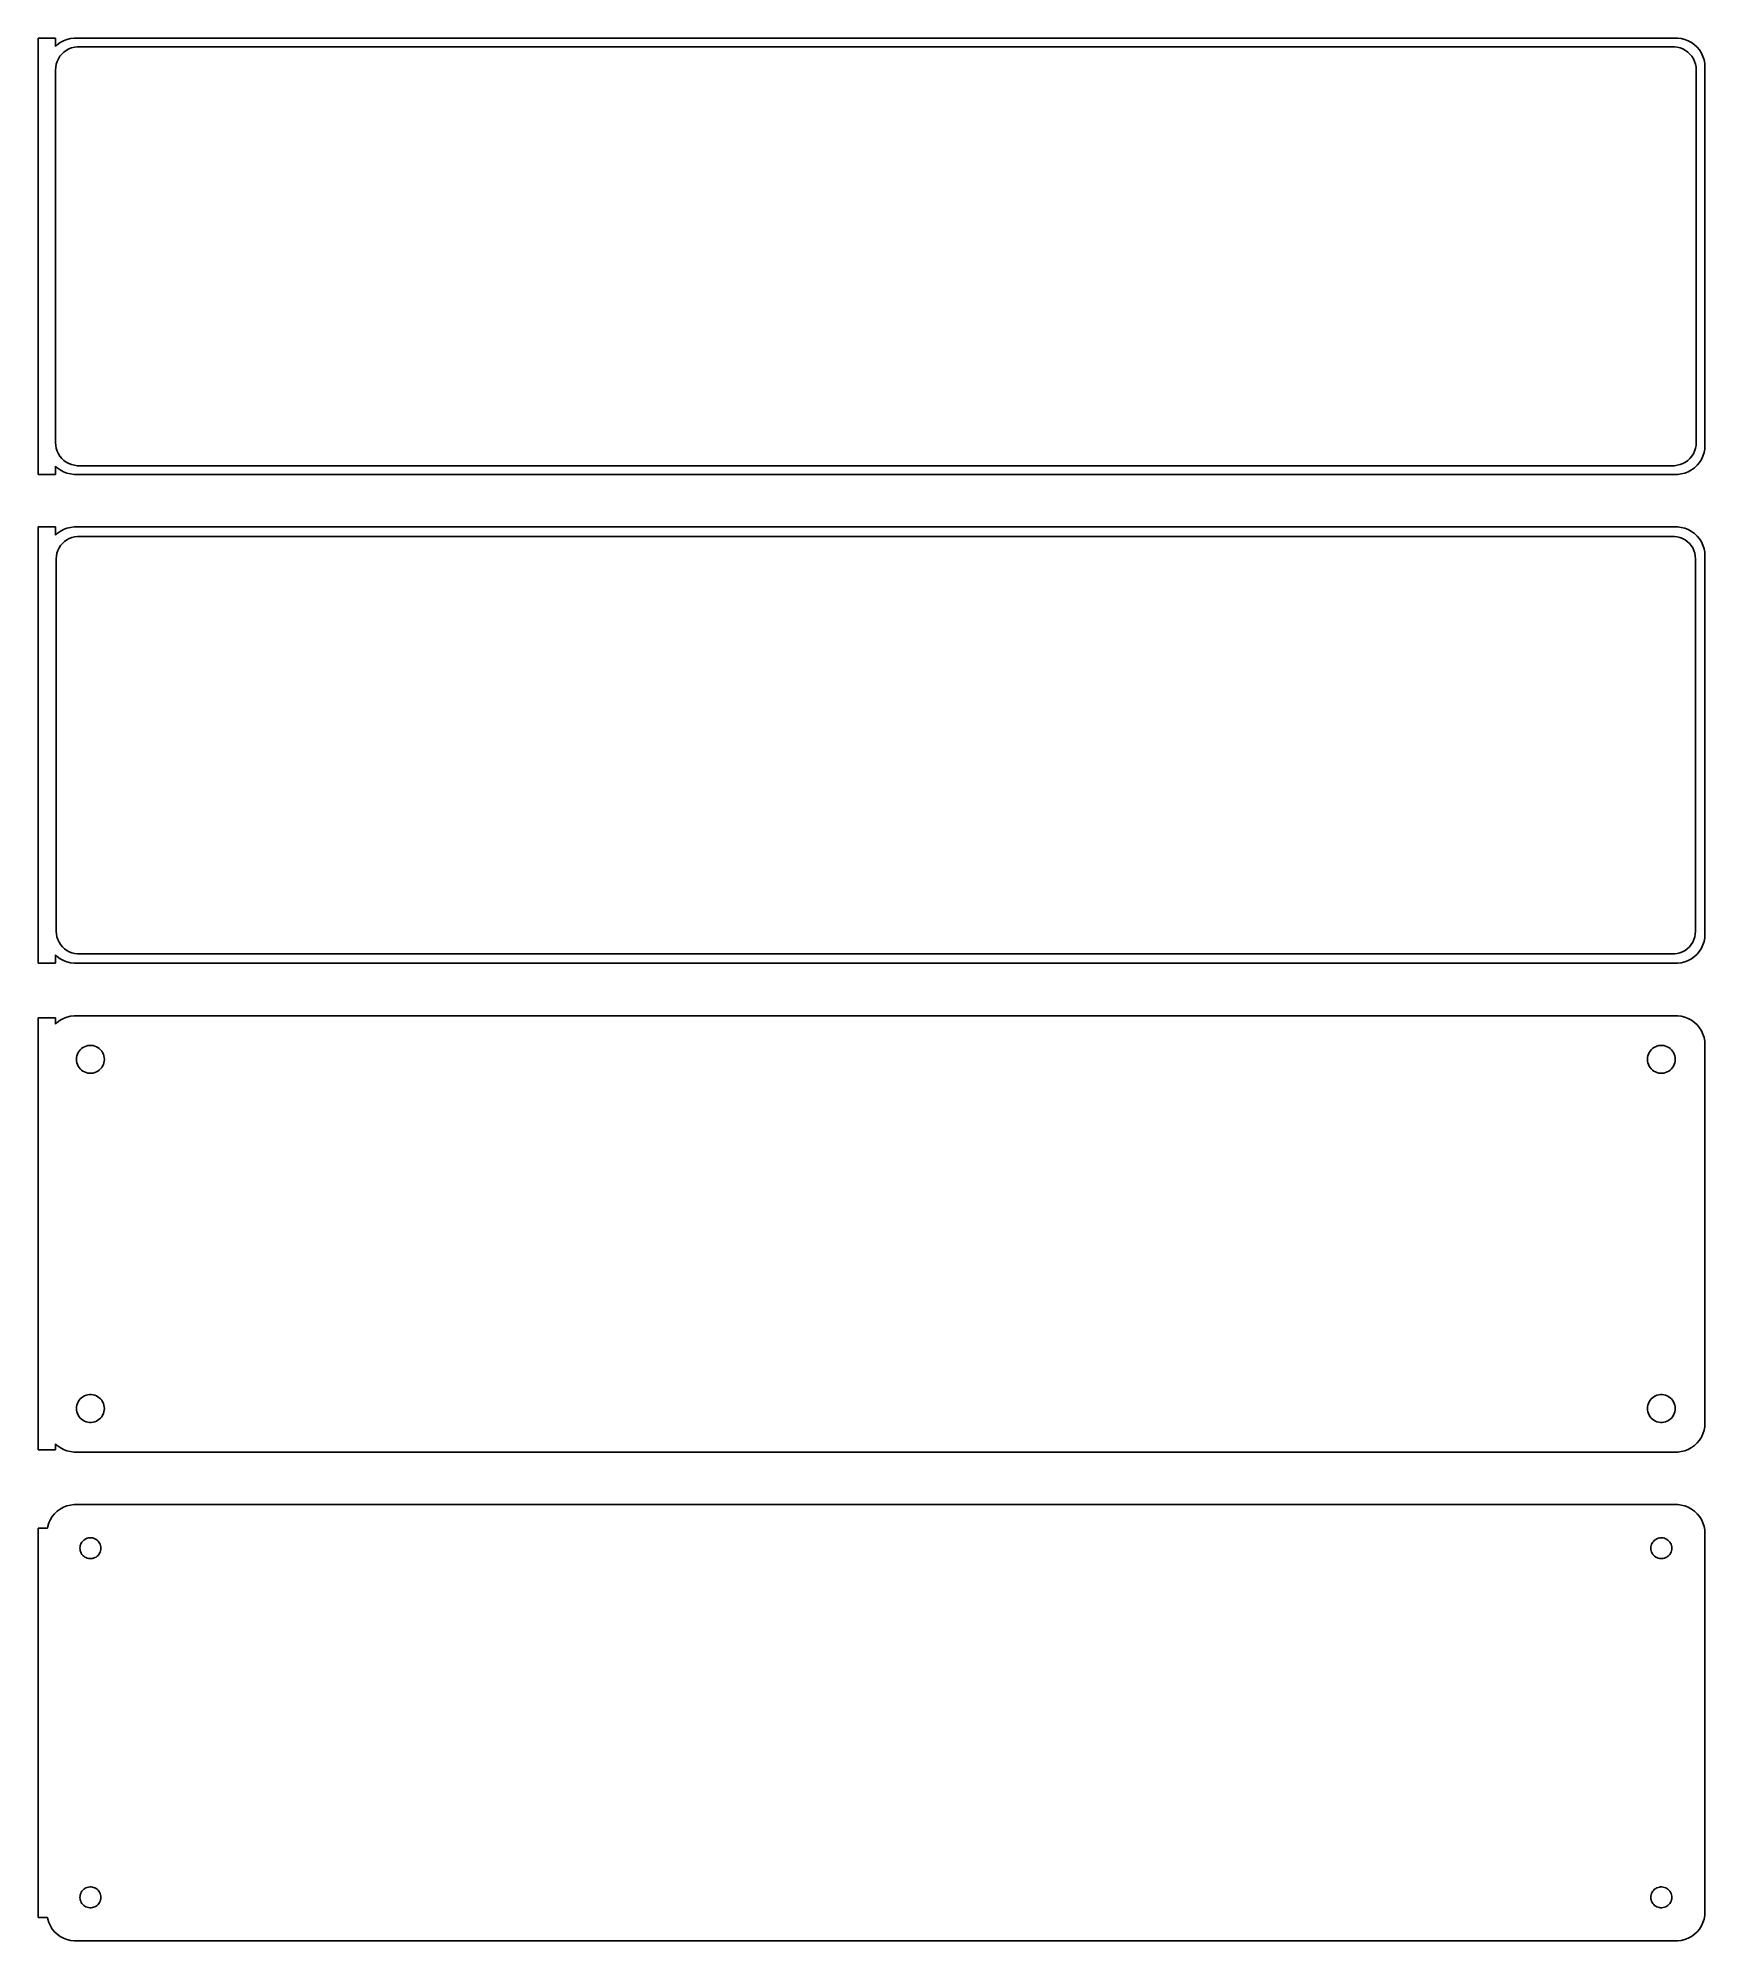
# Model space of a CAD drawing. Header units: metres. Extents: x -144 to 142, y 215 to 541.
import ezdxf

# ---------------------------------------------------------------- set-up
doc = ezdxf.new("R2010")
doc.units = ezdxf.units.M

msp = doc.modelspace()

# ---------------------------------------------------------------- linework, layer by layer
for p, q in [((-141, 541.49), (-144, 541.49)), ((-144, 541.49), (-144, 466.51)), ((-141, 540.059), (-141, 541.49)), ((-140.687, 540.353), (-141, 540.059)), ((-140.179, 540.722), (-140.687, 540.353)), ((-139.629, 541.024), (-140.179, 540.722)), ((-139.045, 541.255), (-139.629, 541.024)), ((-139.143, 539.377), (-138.703, 539.619)), ((-138.437, 541.411), (-139.045, 541.255)), ((-138.703, 539.619), (-138.236, 539.804)), ((-137.814, 541.49), (-138.437, 541.411)), ((-138.236, 539.804), (-137.75, 539.929)), ((137.814, 541.49), (-137.814, 541.49)), ((-137.75, 539.929), (-137.251, 539.992)), ((-137.251, 539.992), (137.251, 539.992)), ((137.251, 539.992), (137.75, 539.929)), ((137.75, 539.929), (138.236, 539.804)), ((138.437, 541.411), (137.814, 541.49)), ((138.236, 539.804), (138.703, 539.619)), ((139.045, 541.255), (138.437, 541.411)), ((138.703, 539.619), (139.143, 539.377)), ((139.629, 541.024), (139.045, 541.255)), ((140.179, 540.722), (139.629, 541.024)), ((140.687, 540.353), (140.179, 540.722)), ((141.145, 539.923), (140.687, 540.353)), ((141.545, 539.439), (141.145, 539.923)), ((-141, 536), (-140.968, 536.501)), ((-140.968, 536.501), (-140.874, 536.995)), ((-140.874, 536.995), (-140.719, 537.472)), ((-140.719, 537.472), (-140.505, 537.927)), ((-140.505, 537.927), (-140.236, 538.351)), ((-140.236, 538.351), (-139.916, 538.738)), ((-139.916, 538.738), (-139.55, 539.082)), ((-139.55, 539.082), (-139.143, 539.377)), ((139.143, 539.377), (139.55, 539.082)), ((139.55, 539.082), (139.916, 538.738)), ((139.916, 538.738), (140.236, 538.351)), ((140.236, 538.351), (140.505, 537.927)), ((140.505, 537.927), (140.719, 537.472)), ((140.719, 537.472), (140.874, 536.995)), ((140.874, 536.995), (140.968, 536.501)), ((140.968, 536.501), (141, 536)), ((141.882, 538.909), (141.545, 539.439)), ((142.149, 538.341), (141.882, 538.909)), ((142.343, 537.743), (142.149, 538.341)), ((142.461, 537.127), (142.343, 537.743)), ((142.5, 536.5), (142.461, 537.127)), ((142.5, 471.5), (142.5, 536.5)), ((-141, 472), (-141, 536)), ((141, 536), (141, 472)), ((-140.968, 471.499), (-141, 472)), ((-140.874, 471.005), (-140.968, 471.499)), ((-140.719, 470.528), (-140.874, 471.005)), ((140.874, 471.005), (140.719, 470.528)), ((140.968, 471.499), (140.874, 471.005)), ((141, 472), (140.968, 471.499)), ((142.343, 470.257), (142.461, 470.873)), ((142.461, 470.873), (142.5, 471.5)), ((-141, 467.941), (-140.687, 467.647)), ((-141, 466.51), (-141, 467.941)), ((-140.505, 470.073), (-140.719, 470.528)), ((-140.687, 467.647), (-140.179, 467.278)), ((-140.236, 469.649), (-140.505, 470.073)), ((-139.916, 469.262), (-140.236, 469.649)), ((-139.55, 468.918), (-139.916, 469.262)), ((-139.143, 468.623), (-139.55, 468.918)), ((-138.703, 468.381), (-139.143, 468.623)), ((-138.236, 468.196), (-138.703, 468.381)), ((-137.75, 468.071), (-138.236, 468.196)), ((-137.251, 468.008), (-137.75, 468.071)), ((137.251, 468.008), (-137.251, 468.008)), ((137.75, 468.071), (137.251, 468.008)), ((138.236, 468.196), (137.75, 468.071)), ((138.703, 468.381), (138.236, 468.196)), ((139.143, 468.623), (138.703, 468.381)), ((139.55, 468.918), (139.143, 468.623)), ((139.916, 469.262), (139.55, 468.918)), ((140.236, 469.649), (139.916, 469.262)), ((140.179, 467.278), (140.687, 467.647)), ((140.505, 470.073), (140.236, 469.649)), ((140.719, 470.528), (140.505, 470.073)), ((140.687, 467.647), (141.145, 468.077)), ((141.145, 468.077), (141.545, 468.561)), ((141.545, 468.561), (141.882, 469.091)), ((141.882, 469.091), (142.149, 469.659)), ((142.149, 469.659), (142.343, 470.257)), ((-144, 466.51), (-141, 466.51)), ((-140.179, 467.278), (-139.629, 466.976)), ((-139.629, 466.976), (-139.045, 466.745)), ((-139.045, 466.745), (-138.437, 466.589)), ((-138.437, 466.589), (-137.814, 466.51)), ((-137.814, 466.51), (137.814, 466.51)), ((137.814, 466.51), (138.437, 466.589)), ((138.437, 466.589), (139.045, 466.745)), ((139.045, 466.745), (139.629, 466.976)), ((139.629, 466.976), (140.179, 467.278)), ((-141, 457.49), (-144, 457.49)), ((-144, 457.49), (-144, 382.51)), ((-141, 456.059), (-141, 457.49)), ((-140.687, 456.353), (-141, 456.059)), ((-140.179, 456.722), (-140.687, 456.353)), ((-139.629, 457.024), (-140.179, 456.722)), ((-140.133, 454.276), (-139.823, 454.651)), ((-139.823, 454.651), (-139.469, 454.984)), ((-139.045, 457.255), (-139.629, 457.024)), ((-139.469, 454.984), (-139.075, 455.27)), ((-139.075, 455.27), (-138.649, 455.504)), ((-138.437, 457.411), (-139.045, 457.255)), ((-138.649, 455.504), (-138.197, 455.683)), ((-137.814, 457.49), (-138.437, 457.411)), ((-138.197, 455.683), (-137.726, 455.804)), ((137.814, 457.49), (-137.814, 457.49)), ((-137.726, 455.804), (-137.243, 455.865)), ((-137.243, 455.865), (137.243, 455.865)), ((137.243, 455.865), (137.726, 455.804)), ((137.726, 455.804), (138.197, 455.683)), ((138.437, 457.411), (137.814, 457.49)), ((138.197, 455.683), (138.649, 455.504)), ((139.045, 457.255), (138.437, 457.411)), ((138.649, 455.504), (139.075, 455.27)), ((139.629, 457.024), (139.045, 457.255)), ((139.075, 455.27), (139.469, 454.984)), ((139.469, 454.984), (139.823, 454.651)), ((140.179, 456.722), (139.629, 457.024)), ((139.823, 454.651), (140.133, 454.276)), ((140.687, 456.353), (140.179, 456.722)), ((141.145, 455.923), (140.687, 456.353)), ((141.545, 455.439), (141.145, 455.923)), ((141.882, 454.909), (141.545, 455.439)), ((142.149, 454.341), (141.882, 454.909)), ((-140.873, 452), (-140.842, 452.485)), ((-140.873, 388), (-140.873, 452)), ((-140.842, 452.485), (-140.751, 452.963)), ((-140.751, 452.963), (-140.601, 453.426)), ((-140.601, 453.426), (-140.394, 453.866)), ((-140.394, 453.866), (-140.133, 454.276)), ((140.133, 454.276), (140.394, 453.866)), ((140.394, 453.866), (140.601, 453.426)), ((140.601, 453.426), (140.751, 452.963)), ((140.751, 452.963), (140.842, 452.485)), ((140.842, 452.485), (140.873, 452)), ((140.873, 452), (140.873, 388)), ((142.343, 453.743), (142.149, 454.341)), ((142.461, 453.127), (142.343, 453.743)), ((142.5, 452.5), (142.461, 453.127)), ((142.5, 387.5), (142.5, 452.5)), ((-140.842, 387.515), (-140.873, 388)), ((-140.751, 387.037), (-140.842, 387.515)), ((-140.601, 386.574), (-140.751, 387.037)), ((-140.394, 386.134), (-140.601, 386.574)), ((-140.133, 385.724), (-140.394, 386.134)), ((140.394, 386.134), (140.133, 385.724)), ((140.601, 386.574), (140.394, 386.134)), ((140.751, 387.037), (140.601, 386.574)), ((140.842, 387.515), (140.751, 387.037)), ((140.873, 388), (140.842, 387.515)), ((142.149, 385.659), (142.343, 386.257)), ((142.343, 386.257), (142.461, 386.873)), ((142.461, 386.873), (142.5, 387.5)), ((-141, 383.941), (-140.687, 383.647)), ((-141, 382.51), (-141, 383.941)), ((-140.687, 383.647), (-140.179, 383.278)), ((-140.179, 383.278), (-139.629, 382.976)), ((-139.823, 385.349), (-140.133, 385.724)), ((-139.469, 385.016), (-139.823, 385.349)), ((-139.629, 382.976), (-139.045, 382.745)), ((-139.075, 384.73), (-139.469, 385.016)), ((-138.649, 384.496), (-139.075, 384.73)), ((-139.045, 382.745), (-138.437, 382.589)), ((-138.197, 384.317), (-138.649, 384.496)), ((-138.437, 382.589), (-137.814, 382.51)), ((-137.726, 384.196), (-138.197, 384.317)), ((-137.243, 384.135), (-137.726, 384.196)), ((137.243, 384.135), (-137.243, 384.135)), ((137.726, 384.196), (137.243, 384.135)), ((138.197, 384.317), (137.726, 384.196)), ((137.814, 382.51), (138.437, 382.589)), ((138.649, 384.496), (138.197, 384.317)), ((138.437, 382.589), (139.045, 382.745)), ((139.075, 384.73), (138.649, 384.496)), ((139.045, 382.745), (139.629, 382.976)), ((139.469, 385.016), (139.075, 384.73)), ((139.823, 385.349), (139.469, 385.016)), ((139.629, 382.976), (140.179, 383.278)), ((140.133, 385.724), (139.823, 385.349)), ((140.179, 383.278), (140.687, 383.647)), ((140.687, 383.647), (141.145, 384.077)), ((141.145, 384.077), (141.545, 384.561)), ((141.545, 384.561), (141.882, 385.091)), ((141.882, 385.091), (142.149, 385.659)), ((-144, 382.51), (-141, 382.51)), ((-137.814, 382.51), (137.814, 382.51)), ((-141, 373.115), (-144, 373.115)), ((-144, 373.115), (-144, 298.885)), ((-141, 372.059), (-141, 373.115)), ((-139.629, 373.024), (-140.179, 372.722)), ((-139.045, 373.255), (-139.629, 373.024)), ((-138.437, 373.411), (-139.045, 373.255)), ((-137.814, 373.49), (-138.437, 373.411)), ((137.814, 373.49), (-137.814, 373.49)), ((138.437, 373.411), (137.814, 373.49)), ((139.045, 373.255), (138.437, 373.411)), ((139.629, 373.024), (139.045, 373.255)), ((140.179, 372.722), (139.629, 373.024)), ((-140.687, 372.353), (-141, 372.059)), ((-140.179, 372.722), (-140.687, 372.353)), ((140.687, 372.353), (140.179, 372.722)), ((141.145, 371.923), (140.687, 372.353)), ((141.545, 371.439), (141.145, 371.923)), ((141.882, 370.909), (141.545, 371.439)), ((142.149, 370.341), (141.882, 370.909)), ((142.343, 369.743), (142.149, 370.341)), ((142.461, 369.127), (142.343, 369.743)), ((-137.4, 366), (-137.381, 366.301)), ((-137.381, 366.301), (-137.325, 366.597)), ((-137.325, 366.597), (-137.231, 366.883)), ((-137.231, 366.883), (-137.103, 367.156)), ((-137.103, 367.156), (-136.942, 367.411)), ((-136.942, 367.411), (-136.75, 367.643)), ((-136.75, 367.643), (-136.53, 367.849)), ((-136.53, 367.849), (-136.286, 368.026)), ((-136.286, 368.026), (-136.022, 368.172)), ((-136.022, 368.172), (-135.742, 368.283)), ((-135.742, 368.283), (-135.45, 368.357)), ((-135.45, 368.357), (-135.151, 368.395)), ((-135.151, 368.395), (-134.849, 368.395)), ((-134.849, 368.395), (-134.55, 368.357)), ((-134.55, 368.357), (-134.258, 368.283)), ((-134.258, 368.283), (-133.978, 368.172)), ((-133.978, 368.172), (-133.714, 368.026)), ((-133.714, 368.026), (-133.47, 367.849)), ((-133.47, 367.849), (-133.25, 367.643)), ((-133.25, 367.643), (-133.058, 367.411)), ((-133.058, 367.411), (-132.897, 367.156)), ((-132.897, 367.156), (-132.769, 366.883)), ((-132.769, 366.883), (-132.675, 366.597)), ((-132.675, 366.597), (-132.619, 366.301)), ((-132.619, 366.301), (-132.6, 366)), ((132.6, 366), (132.619, 366.301)), ((132.619, 366.301), (132.675, 366.597)), ((132.675, 366.597), (132.769, 366.883)), ((132.769, 366.883), (132.897, 367.156)), ((132.897, 367.156), (133.058, 367.411)), ((133.058, 367.411), (133.25, 367.643)), ((133.25, 367.643), (133.47, 367.849)), ((133.47, 367.849), (133.714, 368.026)), ((133.714, 368.026), (133.978, 368.172)), ((133.978, 368.172), (134.258, 368.283)), ((134.258, 368.283), (134.55, 368.357)), ((134.55, 368.357), (134.849, 368.395)), ((134.849, 368.395), (135.151, 368.395)), ((135.151, 368.395), (135.45, 368.357)), ((135.45, 368.357), (135.742, 368.283)), ((135.742, 368.283), (136.022, 368.172)), ((136.022, 368.172), (136.286, 368.026)), ((136.286, 368.026), (136.53, 367.849)), ((136.53, 367.849), (136.75, 367.643)), ((136.75, 367.643), (136.942, 367.411)), ((136.942, 367.411), (137.103, 367.156)), ((137.103, 367.156), (137.231, 366.883)), ((137.231, 366.883), (137.325, 366.597)), ((137.325, 366.597), (137.381, 366.301)), ((137.381, 366.301), (137.4, 366)), ((142.5, 368.5), (142.461, 369.127)), ((142.5, 303.5), (142.5, 368.5)), ((-137.381, 365.699), (-137.4, 366)), ((-137.325, 365.403), (-137.381, 365.699)), ((-137.231, 365.117), (-137.325, 365.403)), ((-137.103, 364.844), (-137.231, 365.117)), ((-136.942, 364.589), (-137.103, 364.844)), ((-136.75, 364.357), (-136.942, 364.589)), ((-136.53, 364.151), (-136.75, 364.357)), ((-136.286, 363.974), (-136.53, 364.151)), ((-136.022, 363.828), (-136.286, 363.974)), ((-135.742, 363.717), (-136.022, 363.828)), ((-135.45, 363.643), (-135.742, 363.717)), ((-135.151, 363.605), (-135.45, 363.643)), ((-134.849, 363.605), (-135.151, 363.605)), ((-134.55, 363.643), (-134.849, 363.605)), ((-134.258, 363.717), (-134.55, 363.643)), ((-133.978, 363.828), (-134.258, 363.717)), ((-133.714, 363.974), (-133.978, 363.828)), ((-133.47, 364.151), (-133.714, 363.974)), ((-133.25, 364.357), (-133.47, 364.151)), ((-133.058, 364.589), (-133.25, 364.357)), ((-132.897, 364.844), (-133.058, 364.589)), ((-132.769, 365.117), (-132.897, 364.844)), ((-132.675, 365.403), (-132.769, 365.117)), ((-132.619, 365.699), (-132.675, 365.403)), ((-132.6, 366), (-132.619, 365.699)), ((132.619, 365.699), (132.6, 366)), ((132.675, 365.403), (132.619, 365.699)), ((132.769, 365.117), (132.675, 365.403)), ((132.897, 364.844), (132.769, 365.117)), ((133.058, 364.589), (132.897, 364.844)), ((133.25, 364.357), (133.058, 364.589)), ((133.47, 364.151), (133.25, 364.357)), ((133.714, 363.974), (133.47, 364.151)), ((133.978, 363.828), (133.714, 363.974)), ((134.258, 363.717), (133.978, 363.828)), ((134.55, 363.643), (134.258, 363.717)), ((134.849, 363.605), (134.55, 363.643)), ((135.151, 363.605), (134.849, 363.605)), ((135.45, 363.643), (135.151, 363.605)), ((135.742, 363.717), (135.45, 363.643)), ((136.022, 363.828), (135.742, 363.717)), ((136.286, 363.974), (136.022, 363.828)), ((136.53, 364.151), (136.286, 363.974)), ((136.75, 364.357), (136.53, 364.151)), ((136.942, 364.589), (136.75, 364.357)), ((137.103, 364.844), (136.942, 364.589)), ((137.231, 365.117), (137.103, 364.844)), ((137.325, 365.403), (137.231, 365.117)), ((137.381, 365.699), (137.325, 365.403)), ((137.4, 366), (137.381, 365.699)), ((-137.103, 307.156), (-136.942, 307.411)), ((-136.942, 307.411), (-136.75, 307.643)), ((-136.75, 307.643), (-136.53, 307.849)), ((-136.53, 307.849), (-136.286, 308.026)), ((-136.286, 308.026), (-136.022, 308.172)), ((-136.022, 308.172), (-135.742, 308.283)), ((-135.742, 308.283), (-135.45, 308.357)), ((-135.45, 308.357), (-135.151, 308.395)), ((-135.151, 308.395), (-134.849, 308.395)), ((-134.849, 308.395), (-134.55, 308.357)), ((-134.55, 308.357), (-134.258, 308.283)), ((-134.258, 308.283), (-133.978, 308.172)), ((-133.978, 308.172), (-133.714, 308.026)), ((-133.714, 308.026), (-133.47, 307.849)), ((-133.47, 307.849), (-133.25, 307.643)), ((-133.25, 307.643), (-133.058, 307.411)), ((-133.058, 307.411), (-132.897, 307.156)), ((132.897, 307.156), (133.058, 307.411)), ((133.058, 307.411), (133.25, 307.643)), ((133.25, 307.643), (133.47, 307.849)), ((133.47, 307.849), (133.714, 308.026)), ((133.714, 308.026), (133.978, 308.172)), ((133.978, 308.172), (134.258, 308.283)), ((134.258, 308.283), (134.55, 308.357)), ((134.55, 308.357), (134.849, 308.395)), ((134.849, 308.395), (135.151, 308.395)), ((135.151, 308.395), (135.45, 308.357)), ((135.45, 308.357), (135.742, 308.283)), ((135.742, 308.283), (136.022, 308.172)), ((136.022, 308.172), (136.286, 308.026)), ((136.286, 308.026), (136.53, 307.849)), ((136.53, 307.849), (136.75, 307.643)), ((136.75, 307.643), (136.942, 307.411)), ((136.942, 307.411), (137.103, 307.156)), ((-137.4, 306), (-137.381, 306.301)), ((-137.381, 305.699), (-137.4, 306)), ((-137.381, 306.301), (-137.325, 306.597)), ((-137.325, 305.403), (-137.381, 305.699)), ((-137.325, 306.597), (-137.231, 306.883)), ((-137.231, 305.117), (-137.325, 305.403)), ((-137.231, 306.883), (-137.103, 307.156)), ((-137.103, 304.844), (-137.231, 305.117)), ((-136.942, 304.589), (-137.103, 304.844)), ((-136.75, 304.357), (-136.942, 304.589)), ((-136.53, 304.151), (-136.75, 304.357)), ((-136.286, 303.974), (-136.53, 304.151)), ((-133.47, 304.151), (-133.714, 303.974)), ((-133.25, 304.357), (-133.47, 304.151)), ((-133.058, 304.589), (-133.25, 304.357)), ((-132.897, 304.844), (-133.058, 304.589)), ((-132.897, 307.156), (-132.769, 306.883)), ((-132.769, 305.117), (-132.897, 304.844)), ((-132.769, 306.883), (-132.675, 306.597)), ((-132.675, 305.403), (-132.769, 305.117)), ((-132.675, 306.597), (-132.619, 306.301)), ((-132.619, 305.699), (-132.675, 305.403)), ((-132.619, 306.301), (-132.6, 306)), ((-132.6, 306), (-132.619, 305.699)), ((132.6, 306), (132.619, 306.301)), ((132.619, 305.699), (132.6, 306)), ((132.619, 306.301), (132.675, 306.597)), ((132.675, 305.403), (132.619, 305.699)), ((132.675, 306.597), (132.769, 306.883)), ((132.769, 305.117), (132.675, 305.403)), ((132.769, 306.883), (132.897, 307.156)), ((132.897, 304.844), (132.769, 305.117)), ((133.058, 304.589), (132.897, 304.844)), ((133.25, 304.357), (133.058, 304.589)), ((133.47, 304.151), (133.25, 304.357)), ((133.714, 303.974), (133.47, 304.151)), ((136.53, 304.151), (136.286, 303.974)), ((136.75, 304.357), (136.53, 304.151)), ((136.942, 304.589), (136.75, 304.357)), ((137.103, 304.844), (136.942, 304.589)), ((137.103, 307.156), (137.231, 306.883)), ((137.231, 305.117), (137.103, 304.844)), ((137.231, 306.883), (137.325, 306.597)), ((137.325, 305.403), (137.231, 305.117)), ((137.325, 306.597), (137.381, 306.301)), ((137.381, 305.699), (137.325, 305.403)), ((137.381, 306.301), (137.4, 306)), ((137.4, 306), (137.381, 305.699)), ((-136.022, 303.828), (-136.286, 303.974)), ((-135.742, 303.717), (-136.022, 303.828)), ((-135.45, 303.643), (-135.742, 303.717)), ((-135.151, 303.605), (-135.45, 303.643)), ((-134.849, 303.605), (-135.151, 303.605)), ((-134.55, 303.643), (-134.849, 303.605)), ((-134.258, 303.717), (-134.55, 303.643)), ((-133.978, 303.828), (-134.258, 303.717)), ((-133.714, 303.974), (-133.978, 303.828)), ((133.978, 303.828), (133.714, 303.974)), ((134.258, 303.717), (133.978, 303.828)), ((134.55, 303.643), (134.258, 303.717)), ((134.849, 303.605), (134.55, 303.643)), ((135.151, 303.605), (134.849, 303.605)), ((135.45, 303.643), (135.151, 303.605)), ((135.742, 303.717), (135.45, 303.643)), ((136.022, 303.828), (135.742, 303.717)), ((136.286, 303.974), (136.022, 303.828)), ((141.545, 300.561), (141.882, 301.091)), ((141.882, 301.091), (142.149, 301.659)), ((142.149, 301.659), (142.343, 302.257)), ((142.343, 302.257), (142.461, 302.873)), ((142.461, 302.873), (142.5, 303.5)), ((-144, 298.885), (-141, 298.885)), ((-141, 298.885), (-141, 299.941)), ((-141, 299.941), (-140.687, 299.647)), ((-140.687, 299.647), (-140.179, 299.278)), ((-140.179, 299.278), (-139.629, 298.976)), ((-139.629, 298.976), (-139.045, 298.745)), ((-139.045, 298.745), (-138.437, 298.589)), ((-138.437, 298.589), (-137.814, 298.51)), ((-137.814, 298.51), (137.814, 298.51)), ((137.814, 298.51), (138.437, 298.589)), ((138.437, 298.589), (139.045, 298.745)), ((139.045, 298.745), (139.629, 298.976)), ((139.629, 298.976), (140.179, 299.278)), ((140.179, 299.278), (140.687, 299.647)), ((140.687, 299.647), (141.145, 300.077)), ((141.145, 300.077), (141.545, 300.561)), ((-141.145, 287.923), (-141.545, 287.439)), ((-140.687, 288.353), (-141.145, 287.923)), ((-140.179, 288.722), (-140.687, 288.353)), ((-139.629, 289.024), (-140.179, 288.722)), ((-139.045, 289.255), (-139.629, 289.024)), ((-138.437, 289.411), (-139.045, 289.255)), ((-137.814, 289.49), (-138.437, 289.411)), ((137.814, 289.49), (-137.814, 289.49)), ((138.437, 289.411), (137.814, 289.49)), ((139.045, 289.255), (138.437, 289.411)), ((139.629, 289.024), (139.045, 289.255)), ((140.179, 288.722), (139.629, 289.024)), ((140.687, 288.353), (140.179, 288.722)), ((141.145, 287.923), (140.687, 288.353)), ((141.545, 287.439), (141.145, 287.923)), ((-142.4, 285.444), (-144, 285.444)), ((-144, 285.444), (-144, 218.556)), ((-142.343, 285.743), (-142.4, 285.444)), ((-142.149, 286.341), (-142.343, 285.743)), ((-141.882, 286.909), (-142.149, 286.341)), ((-141.545, 287.439), (-141.882, 286.909)), ((141.882, 286.909), (141.545, 287.439)), ((142.149, 286.341), (141.882, 286.909)), ((142.343, 285.743), (142.149, 286.341)), ((142.461, 285.127), (142.343, 285.743)), ((142.5, 284.5), (142.461, 285.127)), ((142.5, 219.5), (142.5, 284.5)), ((-136.8, 282), (-136.786, 282.226)), ((-136.786, 281.774), (-136.8, 282)), ((-136.786, 282.226), (-136.743, 282.448)), ((-136.743, 281.552), (-136.786, 281.774)), ((-136.743, 282.448), (-136.674, 282.663)), ((-136.674, 281.337), (-136.743, 281.552)), ((-136.674, 282.663), (-136.577, 282.867)), ((-136.577, 281.133), (-136.674, 281.337)), ((-136.577, 282.867), (-136.456, 283.058)), ((-136.456, 283.058), (-136.312, 283.232)), ((-136.312, 283.232), (-136.147, 283.387)), ((-136.147, 283.387), (-135.964, 283.52)), ((-135.964, 283.52), (-135.766, 283.629)), ((-135.766, 283.629), (-135.556, 283.712)), ((-135.556, 283.712), (-135.337, 283.768)), ((-135.337, 283.768), (-135.113, 283.796)), ((-135.113, 283.796), (-134.887, 283.796)), ((-134.887, 283.796), (-134.663, 283.768)), ((-134.663, 283.768), (-134.444, 283.712)), ((-134.444, 283.712), (-134.234, 283.629)), ((-134.234, 283.629), (-134.036, 283.52)), ((-134.036, 283.52), (-133.853, 283.387)), ((-133.853, 283.387), (-133.688, 283.232)), ((-133.688, 283.232), (-133.544, 283.058)), ((-133.544, 283.058), (-133.423, 282.867)), ((-133.423, 282.867), (-133.326, 282.663)), ((-133.326, 281.337), (-133.423, 281.133)), ((-133.326, 282.663), (-133.257, 282.448)), ((-133.257, 281.552), (-133.326, 281.337)), ((-133.257, 282.448), (-133.214, 282.226)), ((-133.214, 281.774), (-133.257, 281.552)), ((-133.214, 282.226), (-133.2, 282)), ((-133.2, 282), (-133.214, 281.774)), ((133.2, 282), (133.214, 282.226)), ((133.214, 281.774), (133.2, 282)), ((133.214, 282.226), (133.257, 282.448)), ((133.257, 281.552), (133.214, 281.774)), ((133.257, 282.448), (133.326, 282.663)), ((133.326, 281.337), (133.257, 281.552)), ((133.326, 282.663), (133.423, 282.867)), ((133.423, 281.133), (133.326, 281.337)), ((133.423, 282.867), (133.544, 283.058)), ((133.544, 283.058), (133.688, 283.232)), ((133.688, 283.232), (133.853, 283.387)), ((133.853, 283.387), (134.036, 283.52)), ((134.036, 283.52), (134.234, 283.629)), ((134.234, 283.629), (134.444, 283.712)), ((134.444, 283.712), (134.663, 283.768)), ((134.663, 283.768), (134.887, 283.796)), ((134.887, 283.796), (135.113, 283.796)), ((135.113, 283.796), (135.337, 283.768)), ((135.337, 283.768), (135.556, 283.712)), ((135.556, 283.712), (135.766, 283.629)), ((135.766, 283.629), (135.964, 283.52)), ((135.964, 283.52), (136.147, 283.387)), ((136.147, 283.387), (136.312, 283.232)), ((136.312, 283.232), (136.456, 283.058)), ((136.456, 283.058), (136.577, 282.867)), ((136.577, 282.867), (136.674, 282.663)), ((136.674, 281.337), (136.577, 281.133)), ((136.674, 282.663), (136.743, 282.448)), ((136.743, 281.552), (136.674, 281.337)), ((136.743, 282.448), (136.786, 282.226)), ((136.786, 281.774), (136.743, 281.552)), ((136.786, 282.226), (136.8, 282)), ((136.8, 282), (136.786, 281.774)), ((-136.456, 280.942), (-136.577, 281.133)), ((-136.312, 280.768), (-136.456, 280.942)), ((-136.147, 280.613), (-136.312, 280.768)), ((-135.964, 280.48), (-136.147, 280.613)), ((-135.766, 280.371), (-135.964, 280.48)), ((-135.556, 280.288), (-135.766, 280.371)), ((-135.337, 280.232), (-135.556, 280.288)), ((-135.113, 280.204), (-135.337, 280.232)), ((-134.887, 280.204), (-135.113, 280.204)), ((-134.663, 280.232), (-134.887, 280.204)), ((-134.444, 280.288), (-134.663, 280.232)), ((-134.234, 280.371), (-134.444, 280.288)), ((-134.036, 280.48), (-134.234, 280.371)), ((-133.853, 280.613), (-134.036, 280.48)), ((-133.688, 280.768), (-133.853, 280.613)), ((-133.544, 280.942), (-133.688, 280.768)), ((-133.423, 281.133), (-133.544, 280.942)), ((133.544, 280.942), (133.423, 281.133)), ((133.688, 280.768), (133.544, 280.942)), ((133.853, 280.613), (133.688, 280.768)), ((134.036, 280.48), (133.853, 280.613)), ((134.234, 280.371), (134.036, 280.48)), ((134.444, 280.288), (134.234, 280.371)), ((134.663, 280.232), (134.444, 280.288)), ((134.887, 280.204), (134.663, 280.232)), ((135.113, 280.204), (134.887, 280.204)), ((135.337, 280.232), (135.113, 280.204)), ((135.556, 280.288), (135.337, 280.232)), ((135.766, 280.371), (135.556, 280.288)), ((135.964, 280.48), (135.766, 280.371)), ((136.147, 280.613), (135.964, 280.48)), ((136.312, 280.768), (136.147, 280.613)), ((136.456, 280.942), (136.312, 280.768)), ((136.577, 281.133), (136.456, 280.942)), ((-136.786, 222.226), (-136.743, 222.448)), ((-136.743, 222.448), (-136.674, 222.663)), ((-136.674, 222.663), (-136.577, 222.867)), ((-136.577, 222.867), (-136.456, 223.058)), ((-136.456, 223.058), (-136.312, 223.232)), ((-136.312, 223.232), (-136.147, 223.387)), ((-136.147, 223.387), (-135.964, 223.52)), ((-135.964, 223.52), (-135.766, 223.629)), ((-135.766, 223.629), (-135.556, 223.712)), ((-135.556, 223.712), (-135.337, 223.768)), ((-135.337, 223.768), (-135.113, 223.796)), ((-135.113, 223.796), (-134.887, 223.796)), ((-134.887, 223.796), (-134.663, 223.768)), ((-134.663, 223.768), (-134.444, 223.712)), ((-134.444, 223.712), (-134.234, 223.629)), ((-134.234, 223.629), (-134.036, 223.52)), ((-134.036, 223.52), (-133.853, 223.387)), ((-133.853, 223.387), (-133.688, 223.232)), ((-133.688, 223.232), (-133.544, 223.058)), ((-133.544, 223.058), (-133.423, 222.867)), ((-133.423, 222.867), (-133.326, 222.663)), ((-133.326, 222.663), (-133.257, 222.448)), ((-133.257, 222.448), (-133.214, 222.226)), ((133.214, 222.226), (133.257, 222.448)), ((133.257, 222.448), (133.326, 222.663)), ((133.326, 222.663), (133.423, 222.867)), ((133.423, 222.867), (133.544, 223.058)), ((133.544, 223.058), (133.688, 223.232)), ((133.688, 223.232), (133.853, 223.387)), ((133.853, 223.387), (134.036, 223.52)), ((134.036, 223.52), (134.234, 223.629)), ((134.234, 223.629), (134.444, 223.712)), ((134.444, 223.712), (134.663, 223.768)), ((134.663, 223.768), (134.887, 223.796)), ((134.887, 223.796), (135.113, 223.796)), ((135.113, 223.796), (135.337, 223.768)), ((135.337, 223.768), (135.556, 223.712)), ((135.556, 223.712), (135.766, 223.629)), ((135.766, 223.629), (135.964, 223.52)), ((135.964, 223.52), (136.147, 223.387)), ((136.147, 223.387), (136.312, 223.232)), ((136.312, 223.232), (136.456, 223.058)), ((136.456, 223.058), (136.577, 222.867)), ((136.577, 222.867), (136.674, 222.663)), ((136.674, 222.663), (136.743, 222.448)), ((136.743, 222.448), (136.786, 222.226)), ((-136.8, 222), (-136.786, 222.226)), ((-136.786, 221.774), (-136.8, 222)), ((-136.743, 221.552), (-136.786, 221.774)), ((-136.674, 221.337), (-136.743, 221.552)), ((-136.577, 221.133), (-136.674, 221.337)), ((-136.456, 220.942), (-136.577, 221.133)), ((-136.312, 220.768), (-136.456, 220.942)), ((-136.147, 220.613), (-136.312, 220.768)), ((-135.964, 220.48), (-136.147, 220.613)), ((-135.766, 220.371), (-135.964, 220.48)), ((-135.556, 220.288), (-135.766, 220.371)), ((-135.337, 220.232), (-135.556, 220.288)), ((-135.113, 220.204), (-135.337, 220.232)), ((-134.887, 220.204), (-135.113, 220.204)), ((-134.663, 220.232), (-134.887, 220.204)), ((-134.444, 220.288), (-134.663, 220.232)), ((-134.234, 220.371), (-134.444, 220.288)), ((-134.036, 220.48), (-134.234, 220.371)), ((-133.853, 220.613), (-134.036, 220.48)), ((-133.688, 220.768), (-133.853, 220.613)), ((-133.544, 220.942), (-133.688, 220.768)), ((-133.423, 221.133), (-133.544, 220.942)), ((-133.326, 221.337), (-133.423, 221.133)), ((-133.257, 221.552), (-133.326, 221.337)), ((-133.214, 221.774), (-133.257, 221.552)), ((-133.214, 222.226), (-133.2, 222)), ((-133.2, 222), (-133.214, 221.774)), ((133.2, 222), (133.214, 222.226)), ((133.214, 221.774), (133.2, 222)), ((133.257, 221.552), (133.214, 221.774)), ((133.326, 221.337), (133.257, 221.552)), ((133.423, 221.133), (133.326, 221.337)), ((133.544, 220.942), (133.423, 221.133)), ((133.688, 220.768), (133.544, 220.942)), ((133.853, 220.613), (133.688, 220.768)), ((134.036, 220.48), (133.853, 220.613)), ((134.234, 220.371), (134.036, 220.48)), ((134.444, 220.288), (134.234, 220.371)), ((134.663, 220.232), (134.444, 220.288)), ((134.887, 220.204), (134.663, 220.232)), ((135.113, 220.204), (134.887, 220.204)), ((135.337, 220.232), (135.113, 220.204)), ((135.556, 220.288), (135.337, 220.232)), ((135.766, 220.371), (135.556, 220.288)), ((135.964, 220.48), (135.766, 220.371)), ((136.147, 220.613), (135.964, 220.48)), ((136.312, 220.768), (136.147, 220.613)), ((136.456, 220.942), (136.312, 220.768)), ((136.577, 221.133), (136.456, 220.942)), ((136.674, 221.337), (136.577, 221.133)), ((136.743, 221.552), (136.674, 221.337)), ((136.786, 221.774), (136.743, 221.552)), ((136.786, 222.226), (136.8, 222)), ((136.8, 222), (136.786, 221.774)), ((142.461, 218.873), (142.5, 219.5)), ((-144, 218.556), (-142.4, 218.556)), ((-142.4, 218.556), (-142.343, 218.257)), ((-142.343, 218.257), (-142.149, 217.659)), ((-142.149, 217.659), (-141.882, 217.091)), ((-141.882, 217.091), (-141.545, 216.561)), ((-141.545, 216.561), (-141.145, 216.077)), ((-141.145, 216.077), (-140.687, 215.647)), ((140.687, 215.647), (141.145, 216.077)), ((141.145, 216.077), (141.545, 216.561)), ((141.545, 216.561), (141.882, 217.091)), ((141.882, 217.091), (142.149, 217.659)), ((142.149, 217.659), (142.343, 218.257)), ((142.343, 218.257), (142.461, 218.873)), ((-140.687, 215.647), (-140.179, 215.278)), ((-140.179, 215.278), (-139.629, 214.976)), ((-139.629, 214.976), (-139.045, 214.745)), ((-139.045, 214.745), (-138.437, 214.589)), ((-138.437, 214.589), (-137.814, 214.51)), ((-137.814, 214.51), (137.814, 214.51)), ((137.814, 214.51), (138.437, 214.589)), ((138.437, 214.589), (139.045, 214.745)), ((139.045, 214.745), (139.629, 214.976)), ((139.629, 214.976), (140.179, 215.278)), ((140.179, 215.278), (140.687, 215.647))]:
    msp.add_line(p, q)

doc.saveas('drawing.dxf')
